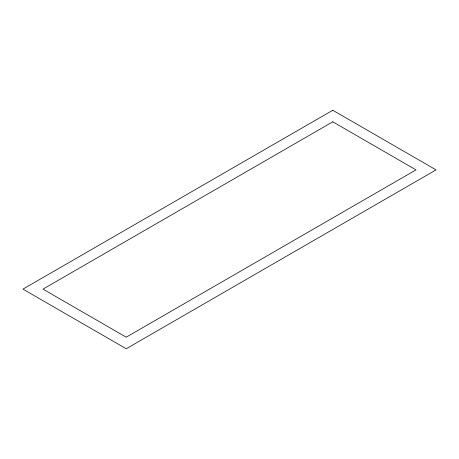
<?xml version="1.0" encoding="UTF-8"?>
<svg xmlns="http://www.w3.org/2000/svg" width="459" height="459" viewBox="0 0 459 459"><rect width="100%" height="100%" fill="white"/><g stroke="black" fill="none" stroke-linecap="round" stroke-linejoin="round"><path stroke-width="0.69" d="M332.775 110.252L22.95 289.124L126.225 348.748L436.05 169.876L332.775 110.252M332.775 121.819L42.985 289.124L126.225 337.181L416.015 169.876L332.775 121.819"/></g></svg>
